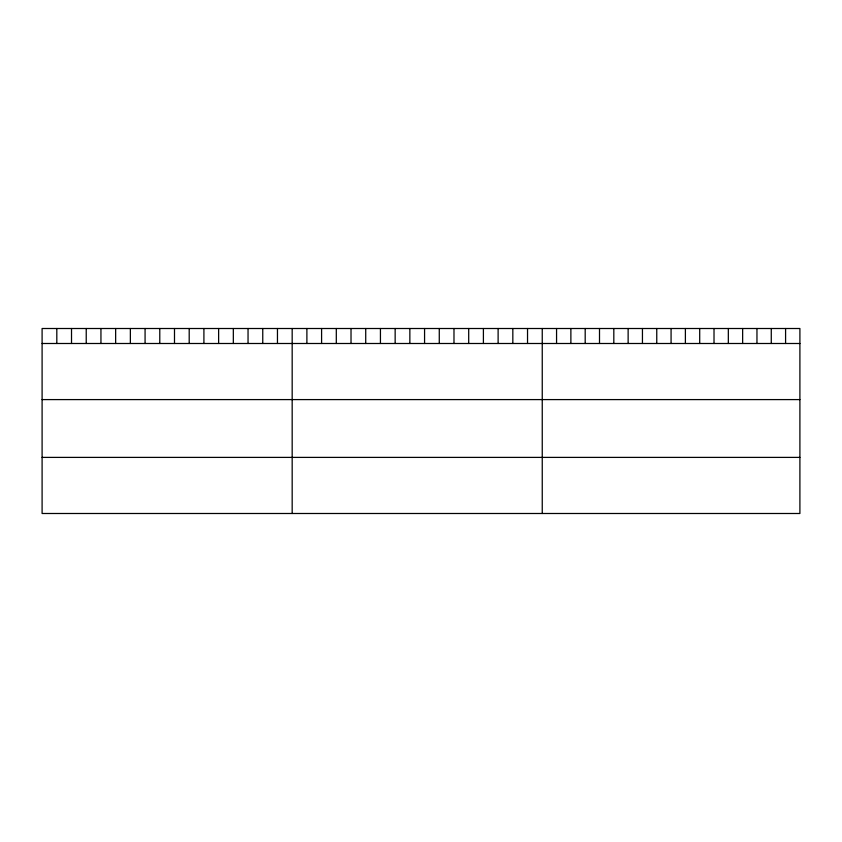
<?xml version="1.0" encoding="UTF-8"?>
<svg xmlns="http://www.w3.org/2000/svg" width="842" height="842" viewBox="0 0 842 842"><rect width="100%" height="100%" fill="white"/><g stroke="black" fill="none" stroke-linecap="round" stroke-linejoin="round"><path stroke-width="1.26" d="M799.9 343.494L799.9 513.494L42.1 513.494L42.1 328.506L799.9 328.506L799.9 343.494L42.1 343.494M42.1 399.592L799.9 399.592M42.1 457.395L799.9 457.395M785.586 328.506L785.586 343.494M771.272 328.506L771.272 343.494M756.958 328.506L756.958 343.494M742.644 328.506L742.644 343.494M728.33 328.506L728.33 343.494M714.016 328.506L714.016 343.494M699.702 328.506L699.702 343.494M685.388 328.506L685.388 343.494M671.074 328.506L671.074 343.494M656.76 328.506L656.76 343.494M642.446 328.506L642.446 343.494M628.132 328.506L628.132 343.494M613.818 328.506L613.818 343.494M599.504 328.506L599.504 343.494M585.19 328.506L585.19 343.494M570.876 328.506L570.876 343.494M556.562 328.506L556.562 343.494M542.248 328.506L542.248 513.494M527.534 328.506L527.534 343.494M512.831 328.506L512.831 343.494M498.117 328.506L498.117 343.494M483.403 328.506L483.403 343.494M468.699 328.506L468.699 343.494M453.985 328.506L453.985 343.494M439.271 328.506L439.271 343.494M424.568 328.506L424.568 343.494M409.854 328.506L409.854 343.494M395.151 328.506L395.151 343.494M380.437 328.506L380.437 343.494M365.723 328.506L365.723 343.494M351.019 328.506L351.019 343.494M336.305 328.506L336.305 343.494M321.591 328.506L321.591 343.494M306.888 328.506L306.888 343.494M292.174 328.506L292.174 513.494M277.46 328.506L277.46 343.494M262.757 328.506L262.757 343.494M248.043 328.506L248.043 343.494M233.329 328.506L233.329 343.494M218.625 328.506L218.625 343.494M203.911 328.506L203.911 343.494M189.197 328.506L189.197 343.494M174.494 328.506L174.494 343.494M159.78 328.506L159.78 343.494M145.077 328.506L145.077 343.494M130.363 328.506L130.363 343.494M115.649 328.506L115.649 343.494M100.945 328.506L100.945 343.494M86.231 328.506L86.231 343.494M71.517 328.506L71.517 343.494M56.814 328.506L56.814 343.494"/></g></svg>
